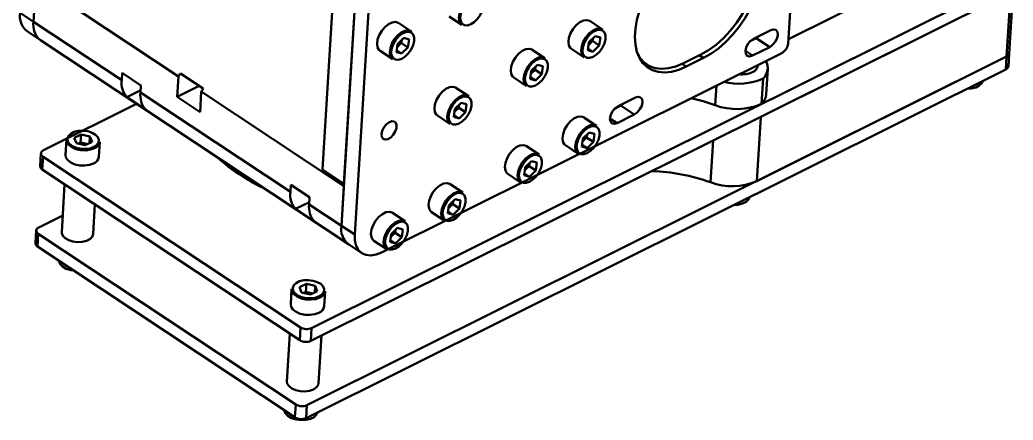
# Model space of a CAD drawing. Header units: millimetres. Extents: x -253 to 12701, y 1223 to 2077.
# Drawn here: x 278.1 to 524.6, y 1444.7 to 1544 of the extents above; entities that cross this region are included whole.
import ezdxf

# ---------------------------------------------------------------- set-up
doc = ezdxf.new("R2010")
doc.units = ezdxf.units.MM
doc.layers.add('NET DAM', color=7, linetype='Continuous', lineweight=50)

msp = doc.modelspace()

# ---------------------------------------------------------------- linework, layer by layer
at = {"layer": 'NET DAM', "color": 7}
for p, q in [((468.71, 1538.09), (471.46, 1582.71)), ((283.12, 1570.46), (281.46, 1543.56)), ((356.85, 1566.58), (353.17, 1506.88)), ((362.18, 1563.05), (357.85, 1492.93)), ((358.5, 1503.35), (362.18, 1563.05)), ((365.5, 1560.85), (361.18, 1490.73)), ((502.28, 1555.89), (468.78, 1539.21)), ((282.07, 1553.41), (281.46, 1543.56)), ((317.44, 1529.97), (282.07, 1553.41)), ((350.47, 1467.55), (524.14, 1554.03)), ((350.28, 1464.36), (523.95, 1550.84)), ((461.92, 1519.96), (523.95, 1550.84)), ((523.95, 1550.84), (522.96, 1534.91)), ((523.58, 1535.67), (524.57, 1551.61)), ((278.13, 1545.76), (281.46, 1543.56)), ((281.46, 1543.56), (303.35, 1529.05)), ((375.2, 1541.16), (372.04, 1543.25)), ((384.6, 1544.87), (387.77, 1542.77)), ((422.69, 1541.63), (419.53, 1543.73)), ((279.88, 1541.17), (283.2, 1538.97)), ((460.12, 1539.32), (464.41, 1541.46)), ((283.2, 1538.97), (359.6, 1488.34)), ((373.34, 1539.53), (371.76, 1537.98)), ((371.94, 1537.52), (372.72, 1538.29)), ((372.82, 1539.02), (372.72, 1538.29)), ((372.72, 1538.29), (374.39, 1537.19)), ((373.34, 1539.53), (374.65, 1539.14)), ((374.65, 1539.14), (374.39, 1537.19)), ((418.98, 1536.5), (419.25, 1538.45)), ((420.82, 1540), (419.25, 1538.45)), ((419.42, 1537.99), (420.21, 1538.77)), ((420.31, 1539.49), (420.21, 1538.77)), ((420.21, 1538.77), (421.87, 1537.66)), ((420.82, 1540), (422.13, 1539.61)), ((422.13, 1539.61), (421.87, 1537.66)), ((459.3, 1538.71), (460.83, 1539.47)), ((459.9, 1539.01), (459.91, 1539.2)), ((460.83, 1539.47), (464.15, 1537.27)), ((367.45, 1536.32), (370.61, 1534.23)), ((367.84, 1486.32), (467.18, 1535.78)), ((371.5, 1536.03), (371.76, 1537.98)), ((371.5, 1536.03), (372.81, 1535.64)), ((371.56, 1536.47), (372.81, 1535.64)), ((371.66, 1537.25), (371.94, 1537.52)), ((372.81, 1535.64), (374.39, 1537.19)), ((408.39, 1534.51), (405.23, 1536.61)), ((414.94, 1536.8), (418.1, 1534.7)), ((418.98, 1536.5), (420.29, 1536.11)), ((419.04, 1536.94), (420.29, 1536.11)), ((419.15, 1537.72), (419.42, 1537.99)), ((420.29, 1536.11), (421.87, 1537.66)), ((464.15, 1537.27), (459.87, 1535.13)), ((349.29, 1448.43), (522.96, 1534.91)), ((432.29, 1533.82), (433.67, 1532.91)), ((433.05, 1533.32), (432.58, 1533.43)), ((447.07, 1535.38), (442.78, 1533.25)), ((447.71, 1534.55), (443.42, 1532.41)), ((522.96, 1534.91), (460.94, 1504.02)), ((522.77, 1531.72), (522.96, 1534.91)), ((523.39, 1532.48), (523.58, 1535.67)), ((303.35, 1529.05), (303.46, 1530.84)), ((303.46, 1530.84), (308.12, 1527.75)), ((349.1, 1445.24), (522.77, 1531.72)), ((404.69, 1529.39), (404.95, 1531.33)), ((404.85, 1530.6), (405.12, 1530.87)), ((406.53, 1532.88), (404.95, 1531.33)), ((405.12, 1530.87), (405.91, 1531.65)), ((406.01, 1532.38), (405.91, 1531.65)), ((405.91, 1531.65), (407.58, 1530.55)), ((406.53, 1532.88), (407.84, 1532.49)), ((407.84, 1532.49), (407.58, 1530.55)), ((461.18, 1532.64), (461.19, 1532.8)), ((463.29, 1525.59), (463.68, 1531.89)), ((317.12, 1524.9), (317.44, 1529.97)), ((323.57, 1526.95), (317.91, 1530.7)), ((400.64, 1529.68), (403.8, 1527.59)), ((404.69, 1529.39), (406, 1528.99)), ((404.75, 1529.82), (406, 1528.99)), ((406, 1528.99), (407.58, 1530.55)), ((462.11, 1523.14), (462.5, 1529.44)), ((308.05, 1526.56), (304.61, 1524.85)), ((308.12, 1527.75), (308.01, 1525.96)), ((308.01, 1525.96), (345.21, 1501.31)), ((317.12, 1524.9), (322.57, 1527.61)), ((323.09, 1526.23), (322.78, 1521.15)), ((358.46, 1502.79), (323.09, 1526.23)), ((389.45, 1525.08), (386.29, 1527.18)), ((309.27, 1521.76), (304.61, 1524.85)), ((322.78, 1521.15), (317.12, 1524.9)), ((387.59, 1523.45), (386.01, 1521.9)), ((387.59, 1523.45), (388.9, 1523.06)), ((426.53, 1522.6), (430.82, 1524.73)), ((307.05, 1523.16), (283.93, 1511.65)), ((385.75, 1519.96), (386.01, 1521.9)), ((385.91, 1521.17), (386.19, 1521.44)), ((386.19, 1521.44), (386.97, 1522.22)), ((387.07, 1522.95), (386.97, 1522.22)), ((386.97, 1522.22), (388.64, 1521.12)), ((387.06, 1519.56), (388.64, 1521.12)), ((388.9, 1523.06), (388.64, 1521.12)), ((427.24, 1522.75), (425.71, 1521.98)), ((427.24, 1522.75), (430.56, 1520.54)), ((381.7, 1520.25), (384.86, 1518.15)), ((385.75, 1519.96), (387.06, 1519.56)), ((385.81, 1520.39), (387.06, 1519.56)), ((421.21, 1517.73), (418.05, 1519.82)), ((430.56, 1520.54), (426.28, 1518.4)), ((461.92, 1519.96), (460.94, 1504.02)), ((419.35, 1516.1), (417.77, 1514.55)), ((419.35, 1516.1), (420.66, 1515.71)), ((289.62, 1514.3), (289.39, 1510.51)), ((293.27, 1515.56), (291.58, 1514.72)), ((292.1, 1513.4), (291.58, 1514.72)), ((293.14, 1513.57), (292.59, 1513.3)), ((293.14, 1513.57), (293.27, 1515.56)), ((294.24, 1513.33), (293.14, 1513.57)), ((295.47, 1515.08), (293.27, 1515.56)), ((294.3, 1512.92), (295.98, 1513.76)), ((295.37, 1513.45), (295.47, 1515.08)), ((295.47, 1515.08), (295.98, 1513.76)), ((297.68, 1510), (297.92, 1513.79)), ((417.51, 1512.6), (417.77, 1514.55)), ((417.67, 1513.82), (417.95, 1514.09)), ((417.95, 1514.09), (418.73, 1514.86)), ((418.83, 1515.59), (418.73, 1514.86)), ((418.73, 1514.86), (420.4, 1513.76)), ((418.82, 1512.21), (420.4, 1513.76)), ((420.66, 1515.71), (420.4, 1513.76)), ((294.3, 1512.92), (292.1, 1513.4)), ((294.85, 1513.2), (294.24, 1513.33)), ((406.92, 1510.61), (403.76, 1512.7)), ((413.46, 1512.89), (416.62, 1510.8)), ((417.51, 1512.6), (418.82, 1512.21)), ((417.57, 1513.04), (418.82, 1512.21)), ((283.3, 1510.89), (283.11, 1507.7)), ((283.83, 1510.06), (283.63, 1506.87)), ((283.83, 1510.06), (347.71, 1467.72)), ((405.06, 1508.98), (403.48, 1507.43)), ((405.06, 1508.98), (406.37, 1508.59)), ((406.37, 1508.59), (406.1, 1506.64)), ((283.63, 1506.87), (347.52, 1464.53)), ((358.5, 1503.35), (353.17, 1506.88)), ((403.21, 1505.48), (403.48, 1507.43)), ((403.38, 1506.7), (403.65, 1506.97)), ((403.65, 1506.97), (404.44, 1507.74)), ((404.54, 1508.47), (404.44, 1507.74)), ((404.44, 1507.74), (406.1, 1506.64)), ((404.53, 1505.09), (406.1, 1506.64)), ((399.17, 1505.78), (402.33, 1503.68)), ((403.21, 1505.48), (404.53, 1505.09)), ((403.27, 1505.92), (404.53, 1505.09)), ((289.18, 1503.19), (288.45, 1491.37)), ((345.21, 1501.31), (345.32, 1503.1)), ((345.32, 1503.1), (349.98, 1500.02)), ((357.85, 1492.93), (358.46, 1502.79)), ((387.98, 1501.18), (384.82, 1503.27)), ((349.91, 1498.82), (346.47, 1497.11)), ((349.98, 1500.02), (349.87, 1498.22)), ((386.12, 1499.55), (384.54, 1498)), ((385.6, 1499.04), (385.5, 1498.31)), ((386.12, 1499.55), (387.43, 1499.16)), ((387.43, 1499.16), (387.16, 1497.21)), ((296.26, 1490.89), (296.71, 1498.2)), ((351.13, 1494.02), (346.47, 1497.11)), ((349.87, 1498.22), (357.85, 1492.93)), ((380.23, 1496.34), (383.39, 1494.25)), ((384.28, 1496.05), (384.54, 1498)), ((384.33, 1496.49), (385.59, 1495.66)), ((384.44, 1497.27), (384.71, 1497.54)), ((384.71, 1497.54), (385.5, 1498.31)), ((385.5, 1498.31), (387.16, 1497.21)), ((385.59, 1495.66), (387.16, 1497.21)), ((288.71, 1495.5), (282.75, 1492.53)), ((373.69, 1494.06), (370.53, 1496.16)), ((384.28, 1496.05), (385.59, 1495.66)), ((282.13, 1491.77), (281.93, 1488.58)), ((357.85, 1492.93), (361.18, 1490.73)), ((371.82, 1492.43), (370.25, 1490.88)), ((371.31, 1491.92), (371.21, 1491.2)), ((371.82, 1492.43), (373.14, 1492.04)), ((373.14, 1492.04), (372.87, 1490.09)), ((282.65, 1490.93), (282.45, 1487.75)), ((282.65, 1490.93), (346.53, 1448.6)), ((365.94, 1489.23), (369.1, 1487.13)), ((369.98, 1488.93), (370.25, 1490.88)), ((369.98, 1488.93), (371.29, 1488.54)), ((370.04, 1489.37), (371.29, 1488.54)), ((370.15, 1490.15), (370.42, 1490.42)), ((370.42, 1490.42), (371.21, 1491.2)), ((371.21, 1491.2), (372.87, 1490.09)), ((371.29, 1488.54), (372.87, 1490.09)), ((282.45, 1487.75), (346.34, 1445.41)), ((359.6, 1488.34), (362.93, 1486.13)), ((345.52, 1477.26), (345.29, 1473.47)), ((349.17, 1478.52), (347.48, 1477.68)), ((348, 1476.36), (347.48, 1477.68)), ((349.04, 1476.53), (348.49, 1476.25)), ((349.04, 1476.53), (349.17, 1478.52)), ((350.14, 1476.29), (349.04, 1476.53)), ((351.37, 1478.04), (349.17, 1478.52)), ((350.2, 1475.88), (351.88, 1476.72)), ((351.27, 1476.41), (351.37, 1478.04)), ((351.37, 1478.04), (351.88, 1476.72)), ((353.58, 1472.96), (353.82, 1476.74)), ((350.2, 1475.88), (348, 1476.36)), ((350.75, 1476.15), (350.14, 1476.29)), ((347.52, 1464.53), (347.71, 1467.72)), ((350.47, 1467.55), (350.28, 1464.36)), ((345.08, 1466.15), (344.35, 1454.33)), ((352.16, 1453.85), (352.89, 1465.67)), ((346.34, 1445.41), (346.53, 1448.6)), ((349.29, 1448.43), (349.1, 1445.24))]:
    msp.add_line(p, q, dxfattribs=at)
at = {"layer": 'NET DAM', "color": 8}
for p, q in [((458.12, 1536.29), (459.87, 1535.13)), ((446.71, 1535.21), (447.71, 1534.55)), ((442.42, 1533.07), (443.42, 1532.41)), ((450.95, 1527.7), (450.65, 1522.83)), ((424.52, 1519.56), (426.28, 1518.4)), ((450.11, 1514.08), (449.47, 1503.71)), ((332.46, 1505.7), (332.49, 1506.3))]:
    msp.add_line(p, q, dxfattribs=at)
at = {"layer": 'NET DAM', "color": 7, "flags": 128}
for points in [[(454.67, 1566.34), (455.91, 1566.17), (457.35, 1565.66), (458.59, 1564.83), (459.62, 1563.71), (460.41, 1562.31), (460.95, 1560.66), (461.23, 1558.8), (461.23, 1556.77), (460.97, 1554.6), (460.44, 1552.34), (459.66, 1550.03), (458.64, 1547.73), (457.4, 1545.48), (455.97, 1543.32), (454.38, 1541.3), (452.66, 1539.46), (450.84, 1537.84), (448.96, 1536.47), (447.07, 1535.38)], [(449.58, 1564.9), (451.42, 1565.69), (453.22, 1566.17), (454.92, 1566.35), (456.51, 1566.22), (457.96, 1565.78), (459.23, 1565.04), (460.3, 1564.02), (461.16, 1562.73), (461.78, 1561.2), (462.16, 1559.45), (462.29, 1557.52), (462.16, 1555.45), (461.78, 1553.27), (461.16, 1551.03), (460.3, 1548.76), (459.23, 1546.51), (457.95, 1544.32), (456.51, 1542.23), (454.92, 1540.28), (453.21, 1538.5), (451.41, 1536.94), (449.57, 1535.61), (447.71, 1534.55)], [(443.42, 1532.41), (441.57, 1531.63), (439.78, 1531.14), (438.07, 1530.97), (436.48, 1531.1), (435.04, 1531.54), (433.76, 1532.27), (432.69, 1533.3), (431.83, 1534.59), (431.21, 1536.12), (430.83, 1537.86), (430.71, 1539.79), (430.83, 1541.86), (431.21, 1544.04), (431.84, 1546.28), (432.7, 1548.55), (433.77, 1550.8), (435.04, 1553), (436.49, 1555.09), (438.08, 1557.04), (439.79, 1558.81), (441.58, 1560.38), (443.43, 1561.7), (445.29, 1562.77)], [(387.77, 1542.77), (387.53, 1542.96), (387.15, 1543.63), (387.02, 1544.52), (387.16, 1545.56), (387.56, 1546.67), (388.18, 1547.73), (388.97, 1548.67)], [(389.2, 1548.41), (388.46, 1547.54), (387.87, 1546.53), (387.5, 1545.49), (387.36, 1544.51), (387.48, 1543.67), (387.85, 1543.05), (388.42, 1542.7), (389.16, 1542.65), (389.99, 1542.92), (390.84, 1543.47), (391.64, 1544.25), (392.31, 1545.2), (392.8, 1546.24), (393.06, 1547.26), (393.06, 1548.18), (392.82, 1548.92), (392.34, 1549.41), (391.68, 1549.61), (390.89, 1549.5), (390.03, 1549.09), (389.2, 1548.41)], [(372.04, 1543.25), (371.99, 1543.28), (371.29, 1543.49), (370.45, 1543.38), (369.54, 1542.94), (368.66, 1542.22)], [(419.53, 1543.73), (419.48, 1543.76), (418.77, 1543.97), (417.93, 1543.85), (417.03, 1543.41), (416.14, 1542.7)], [(368.66, 1542.22), (367.87, 1541.29), (367.24, 1540.22), (366.84, 1539.12), (366.7, 1538.07), (366.83, 1537.18), (367.22, 1536.52), (367.45, 1536.32)], [(372.05, 1539.87), (371.3, 1539), (370.72, 1537.99), (370.34, 1536.95), (370.21, 1535.97), (370.33, 1535.13), (370.7, 1534.51), (371.27, 1534.16), (372.01, 1534.11), (372.84, 1534.38), (373.69, 1534.93), (374.49, 1535.71), (375.16, 1536.66), (375.65, 1537.7), (375.91, 1538.72), (375.91, 1539.64), (375.67, 1540.38), (375.19, 1540.87), (374.53, 1541.07), (373.73, 1540.96), (372.88, 1540.55), (372.05, 1539.87)], [(371.82, 1540.13), (372.7, 1540.84), (373.61, 1541.28), (374.45, 1541.4), (375.16, 1541.19), (375.2, 1541.16)], [(416.14, 1542.7), (415.35, 1541.76), (414.73, 1540.7), (414.33, 1539.59), (414.19, 1538.55), (414.31, 1537.65), (414.7, 1536.99), (414.94, 1536.8)], [(419.53, 1540.35), (418.79, 1539.47), (418.2, 1538.47), (417.83, 1537.43), (417.69, 1536.44), (417.81, 1535.6), (418.18, 1534.98), (418.75, 1534.63), (419.49, 1534.59), (420.32, 1534.85), (421.18, 1535.4), (421.97, 1536.19), (422.64, 1537.14), (423.13, 1538.17), (423.39, 1539.19), (423.39, 1540.12), (423.15, 1540.86), (422.67, 1541.35), (422.01, 1541.54), (421.22, 1541.43), (420.36, 1541.02), (419.53, 1540.35)], [(419.3, 1540.6), (420.19, 1541.32), (421.09, 1541.75), (421.93, 1541.87), (422.64, 1541.66), (422.69, 1541.63)], [(464.41, 1541.46), (465.12, 1541.66), (465.7, 1541.51), (466.07, 1541.03), (466.16, 1540.3), (465.97, 1539.43), (465.52, 1538.54), (464.88, 1537.78), (464.15, 1537.27)], [(370.61, 1534.23), (370.38, 1534.42), (369.99, 1535.08), (369.86, 1535.98), (370.01, 1537.02), (370.41, 1538.13), (371.03, 1539.19), (371.82, 1540.13)], [(418.1, 1534.7), (417.86, 1534.9), (417.48, 1535.56), (417.35, 1536.45), (417.49, 1537.5), (417.89, 1538.6), (418.51, 1539.67), (419.3, 1540.6)], [(459.87, 1535.13), (459.16, 1534.93), (458.57, 1535.08), (458.21, 1535.56), (458.12, 1536.29), (458.31, 1537.16), (458.76, 1538.05), (459.39, 1538.81), (460.12, 1539.32)], [(460.83, 1539.47), (461.56, 1539.99), (461.65, 1540.08)], [(371.67, 1537.28), (371.75, 1537.35), (371.94, 1537.52)], [(405.23, 1536.61), (405.18, 1536.64), (404.48, 1536.85), (403.64, 1536.73), (402.73, 1536.29), (401.85, 1535.58)], [(419.15, 1537.76), (419.24, 1537.83), (419.42, 1537.99)], [(401.85, 1535.58), (401.06, 1534.64), (400.43, 1533.58), (400.03, 1532.47), (399.89, 1531.43), (400.02, 1530.53), (400.41, 1529.87), (400.64, 1529.68)], [(403.8, 1527.59), (403.57, 1527.78), (403.18, 1528.44), (403.05, 1529.33), (403.2, 1530.38), (403.6, 1531.48), (404.22, 1532.55), (405.01, 1533.48)], [(405.24, 1533.23), (404.49, 1532.35), (403.91, 1531.35), (403.53, 1530.31), (403.4, 1529.32), (403.52, 1528.48), (403.88, 1527.86), (404.46, 1527.51), (405.2, 1527.47), (406.03, 1527.73), (406.88, 1528.28), (407.68, 1529.07), (408.35, 1530.02), (408.84, 1531.05), (409.09, 1532.08), (409.1, 1533), (408.86, 1533.74), (408.38, 1534.23), (407.72, 1534.43), (406.92, 1534.32), (406.07, 1533.9), (405.24, 1533.23)], [(405.01, 1533.48), (405.89, 1534.2), (406.8, 1534.64), (407.64, 1534.76), (408.34, 1534.54), (408.39, 1534.51)], [(442.78, 1533.25), (440.9, 1532.46), (439.08, 1531.99), (437.35, 1531.84), (435.75, 1532.03), (434.32, 1532.54), (433.07, 1533.36), (432.04, 1534.49), (431.4, 1535.56)], [(404.86, 1530.64), (404.94, 1530.71), (405.12, 1530.87)], [(513.13, 1526.92), (514.15, 1526.98), (515.27, 1527.25), (516.17, 1527.7), (516.79, 1528.3), (517.04, 1528.87)], [(382.91, 1526.15), (382.12, 1525.21), (381.49, 1524.15), (381.09, 1523.04), (380.95, 1522), (381.08, 1521.1), (381.47, 1520.44), (381.7, 1520.25)], [(386.29, 1527.18), (386.24, 1527.21), (385.54, 1527.42), (384.7, 1527.3), (383.79, 1526.86), (382.91, 1526.15)], [(384.86, 1518.15), (384.63, 1518.35), (384.24, 1519.01), (384.11, 1519.9), (384.26, 1520.95), (384.66, 1522.05), (385.28, 1523.12), (386.07, 1524.05)], [(386.3, 1523.8), (385.55, 1522.92), (384.97, 1521.92), (384.59, 1520.88), (384.46, 1519.89), (384.58, 1519.05), (384.95, 1518.43), (385.52, 1518.08), (386.26, 1518.04), (387.09, 1518.3), (387.94, 1518.85), (388.74, 1519.64), (389.41, 1520.59), (389.9, 1521.62), (390.16, 1522.65), (390.16, 1523.57), (389.92, 1524.31), (389.44, 1524.8), (388.78, 1525), (387.98, 1524.88), (387.13, 1524.47), (386.3, 1523.8)], [(386.07, 1524.05), (386.95, 1524.77), (387.86, 1525.21), (388.7, 1525.32), (389.41, 1525.11), (389.45, 1525.08)], [(430.82, 1524.73), (431.53, 1524.93), (432.11, 1524.78), (432.48, 1524.3), (432.57, 1523.57), (432.38, 1522.7), (431.93, 1521.82), (431.29, 1521.06), (430.56, 1520.54)], [(450.65, 1522.83), (447.62, 1523.82), (444.64, 1524.56)], [(385.92, 1521.21), (386, 1521.28), (386.19, 1521.44)], [(426.28, 1518.4), (425.57, 1518.21), (424.98, 1518.36), (424.62, 1518.83), (424.52, 1519.56), (424.72, 1520.44), (425.17, 1521.32), (425.8, 1522.08), (426.53, 1522.6)], [(428.06, 1523.36), (427.97, 1523.26), (427.24, 1522.75)], [(367.83, 1515.66), (368, 1516.48), (368.4, 1517.31), (368.98, 1518.05), (369.66, 1518.59), (370.34, 1518.86), (370.94, 1518.83), (371.37, 1518.49), (371.57, 1517.9), (371.52, 1517.13), (371.23, 1516.29), (370.73, 1515.49), (370.09, 1514.84), (369.4, 1514.43), (368.75, 1514.31), (368.23, 1514.5), (367.91, 1514.97), (367.83, 1515.66)], [(414.67, 1518.79), (413.88, 1517.86), (413.25, 1516.79), (412.86, 1515.69), (412.71, 1514.64), (412.84, 1513.75), (413.23, 1513.09), (413.46, 1512.89)], [(418.05, 1519.82), (418, 1519.85), (417.3, 1520.06), (416.46, 1519.94), (415.55, 1519.51), (414.67, 1518.79)], [(416.62, 1510.8), (416.39, 1510.99), (416, 1511.65), (415.87, 1512.55), (416.02, 1513.59), (416.42, 1514.7), (417.04, 1515.76), (417.83, 1516.7)], [(418.06, 1516.44), (417.32, 1515.56), (416.73, 1514.56), (416.35, 1513.52), (416.22, 1512.54), (416.34, 1511.7), (416.71, 1511.07), (417.28, 1510.73), (418.02, 1510.68), (418.85, 1510.95), (419.7, 1511.5), (420.5, 1512.28), (421.17, 1513.23), (421.66, 1514.27), (421.92, 1515.29), (421.92, 1516.21), (421.68, 1516.95), (421.2, 1517.44), (420.54, 1517.64), (419.74, 1517.53), (418.89, 1517.12), (418.06, 1516.44)], [(417.83, 1516.7), (418.71, 1517.41), (419.62, 1517.85), (420.46, 1517.97), (421.17, 1517.76), (421.21, 1517.73)], [(296.6, 1512.17), (295.58, 1511.81), (294.4, 1511.64), (293.16, 1511.69), (291.98, 1511.95), (290.95, 1512.39), (290.18, 1512.99), (289.73, 1513.67), (289.62, 1514.3)], [(289.98, 1513.87), (290.4, 1513.25), (291.13, 1512.69), (292.09, 1512.27), (293.21, 1512.03), (294.37, 1511.98), (295.48, 1512.14), (296.44, 1512.48)], [(417.68, 1513.85), (417.76, 1513.92), (417.95, 1514.09)], [(400.37, 1511.67), (399.58, 1510.74), (398.96, 1509.67), (398.56, 1508.57), (398.42, 1507.52), (398.55, 1506.63), (398.94, 1505.97), (399.17, 1505.78)], [(403.76, 1512.7), (403.71, 1512.73), (403.01, 1512.95), (402.16, 1512.83), (401.26, 1512.39), (400.37, 1511.67)], [(289.39, 1510.51), (289.49, 1509.89), (289.95, 1509.2), (290.72, 1508.61), (291.74, 1508.17), (292.93, 1507.91), (294.16, 1507.86), (295.34, 1508.02), (296.37, 1508.38)], [(402.33, 1503.68), (402.1, 1503.87), (401.71, 1504.54), (401.58, 1505.43), (401.72, 1506.47), (402.12, 1507.58), (402.74, 1508.65), (403.53, 1509.58)], [(403.76, 1509.32), (403.02, 1508.45), (402.44, 1507.44), (402.06, 1506.4), (401.93, 1505.42), (402.05, 1504.58), (402.41, 1503.96), (402.99, 1503.61), (403.72, 1503.56), (404.56, 1503.83), (405.41, 1504.38), (406.21, 1505.16), (406.88, 1506.11), (407.36, 1507.15), (407.62, 1508.17), (407.63, 1509.09), (407.38, 1509.83), (406.91, 1510.32), (406.24, 1510.52), (405.45, 1510.41), (404.6, 1510), (403.76, 1509.32)], [(403.53, 1509.58), (404.42, 1510.3), (405.32, 1510.73), (406.17, 1510.85), (406.87, 1510.64), (406.92, 1510.61)], [(403.38, 1506.74), (403.47, 1506.8), (403.65, 1506.97)], [(381.43, 1502.24), (380.64, 1501.31), (380.02, 1500.24), (379.62, 1499.14), (379.48, 1498.09), (379.61, 1497.2), (380, 1496.54), (380.23, 1496.34)], [(384.82, 1503.27), (384.77, 1503.3), (384.07, 1503.51), (383.22, 1503.4), (382.32, 1502.96), (381.43, 1502.24)], [(384.59, 1500.15), (385.48, 1500.86), (386.39, 1501.3), (387.23, 1501.42), (387.93, 1501.21), (387.98, 1501.18)], [(383.39, 1494.25), (383.16, 1494.44), (382.77, 1495.1), (382.64, 1496), (382.78, 1497.04), (383.18, 1498.15), (383.81, 1499.21), (384.59, 1500.15)], [(384.82, 1499.89), (384.08, 1499.02), (383.5, 1498.01), (383.12, 1496.97), (382.99, 1495.99), (383.11, 1495.15), (383.47, 1494.53), (384.05, 1494.18), (384.79, 1494.13), (385.62, 1494.4), (386.47, 1494.95), (387.27, 1495.73), (387.94, 1496.68), (388.42, 1497.72), (388.68, 1498.74), (388.69, 1499.66), (388.44, 1500.4), (387.97, 1500.89), (387.3, 1501.09), (386.51, 1500.98), (385.66, 1500.57), (384.82, 1499.89)], [(455.24, 1498.09), (456.26, 1498.16), (457.38, 1498.42), (458.28, 1498.87), (458.9, 1499.47), (459.15, 1500.04)], [(370.53, 1496.16), (370.48, 1496.19), (369.77, 1496.4), (368.93, 1496.28), (368.03, 1495.84), (367.14, 1495.12)], [(384.45, 1497.3), (384.53, 1497.37), (384.71, 1497.54)], [(367.14, 1495.12), (366.35, 1494.19), (365.73, 1493.12), (365.33, 1492.02), (365.19, 1490.97), (365.32, 1490.08), (365.7, 1489.42), (365.94, 1489.23)], [(370.53, 1492.78), (369.79, 1491.9), (369.2, 1490.89), (368.83, 1489.85), (368.69, 1488.87), (368.81, 1488.03), (369.18, 1487.41), (369.76, 1487.06), (370.49, 1487.02), (371.32, 1487.28), (372.18, 1487.83), (372.97, 1488.61), (373.64, 1489.57), (374.13, 1490.6), (374.39, 1491.62), (374.39, 1492.55), (374.15, 1493.28), (373.67, 1493.78), (373.01, 1493.97), (372.22, 1493.86), (371.37, 1493.45), (370.53, 1492.78)], [(370.3, 1493.03), (371.19, 1493.75), (372.09, 1494.18), (372.93, 1494.3), (373.64, 1494.09), (373.69, 1494.06)], [(296.26, 1490.89), (296.26, 1490.82), (296, 1490.17), (295.43, 1489.61), (294.58, 1489.18), (293.53, 1488.93), (292.38, 1488.87), (291.23, 1489.02), (290.18, 1489.35), (289.32, 1489.84), (288.73, 1490.44), (288.47, 1491.11), (288.45, 1491.37)], [(369.1, 1487.13), (368.86, 1487.33), (368.48, 1487.99), (368.35, 1488.88), (368.49, 1489.92), (368.89, 1491.03), (369.51, 1492.1), (370.3, 1493.03)], [(361.18, 1490.73), (361.22, 1489.24), (361.54, 1487.95), (362.11, 1486.9), (362.93, 1486.13), (363.95, 1485.68), (365.14, 1485.56), (366.45, 1485.78), (367.84, 1486.32)], [(370.15, 1490.19), (370.24, 1490.25), (370.42, 1490.42)], [(287.78, 1484.21), (287.79, 1484.15), (288.07, 1483.44), (288.69, 1482.79), (289.6, 1482.27), (290.71, 1481.92), (291.43, 1481.8)], [(352.5, 1475.13), (351.48, 1474.76), (350.3, 1474.6), (349.06, 1474.65), (347.88, 1474.91), (346.85, 1475.35), (346.08, 1475.94), (345.63, 1476.63), (345.52, 1477.26)], [(345.88, 1476.83), (346.3, 1476.2), (347.03, 1475.65), (347.99, 1475.23), (349.11, 1474.99), (350.27, 1474.94), (351.38, 1475.09), (352.34, 1475.43)], [(345.29, 1473.47), (345.39, 1472.84), (345.85, 1472.16), (346.62, 1471.57), (347.64, 1471.12), (348.83, 1470.86), (350.06, 1470.81), (351.24, 1470.98), (352.27, 1471.34)], [(352.16, 1453.85), (352.06, 1453.42), (351.63, 1452.81), (350.9, 1452.32), (349.93, 1451.98), (348.82, 1451.83), (347.65, 1451.88), (346.54, 1452.13), (345.58, 1452.55), (344.86, 1453.11), (344.44, 1453.76), (344.35, 1454.33)], [(343.68, 1447.17), (343.69, 1447.1), (343.97, 1446.4), (344.59, 1445.75), (345.5, 1445.23), (346.61, 1444.87), (347.84, 1444.72), (349.06, 1444.77), (350.17, 1445.04), (351.08, 1445.49), (351.7, 1446.09), (351.95, 1446.66)]]:
    msp.add_lwpolyline(points, dxfattribs=at)
at = {"layer": 'NET DAM', "color": 8, "flags": 128}
for points in [[(296.44, 1512.48), (297.17, 1512.98), (297.59, 1513.59), (297.68, 1514.26), (297.42, 1514.92), (296.83, 1515.53), (295.98, 1516.02), (294.93, 1516.36), (293.78, 1516.5), (292.62, 1516.45), (291.58, 1516.2), (290.72, 1515.77), (290.14, 1515.21), (289.89, 1514.57), (289.98, 1513.89), (289.98, 1513.87)], [(352.34, 1475.43), (353.07, 1475.93), (353.49, 1476.54), (353.58, 1477.21), (353.32, 1477.88), (352.73, 1478.49), (351.88, 1478.98), (350.83, 1479.31), (349.68, 1479.46), (348.52, 1479.41), (347.48, 1479.16), (346.62, 1478.73), (346.04, 1478.17), (345.79, 1477.52), (345.88, 1476.85), (345.88, 1476.83)]]:
    msp.add_lwpolyline(points, dxfattribs=at)
at = {"layer": 'NET DAM', "color": 7}
for centre, radius, start, end in [((282.99, 1544.98), 4.92, 170.8538, 230.7785), ((286.31, 1542.78), 4.92, 170.8538, 230.7785), ((369.65, 1539.85), 3.27, 314.4251, 344.9391), ((417.13, 1540.33), 3.27, 314.4251, 344.9391), ((465.72, 1538.41), 3.01, 299.0768, 353.8659), ((460.05, 1532.09), 3.61, 312.7463, 28.4606), ((522.63, 1535.81), 0.964, 290.1725, 351.458), ((522.66, 1535.79), 0.938, 289.2155, 352.415), ((402.84, 1533.21), 3.27, 314.4251, 344.9391), ((457.33, 1536.63), 6.15, 263.2221, 294.2158), ((459.16, 1532.93), 2.04, 289.9815, 351.649), ((522.43, 1532.63), 0.964, 290.1725, 351.458), ((308.62, 1528.34), 5.32, 172.371, 221.0568), ((-2.52, 1741.86), 383.75, 326.487, 326.6167), ((456.41, 1543.4), 15.23, 256.1726, 293.5658), ((313.28, 1525.26), 5.32, 172.371, 221.0568), ((3.13, 1738.11), 383.75, 326.487, 326.6167), ((459.53, 1525.89), 3.77, 313.2527, 355.4022), ((383.9, 1523.78), 3.27, 314.4251, 344.9391), ((456, 1537.18), 15.31, 249.5687, 293.5497), ((295.9, 1514.08), 2.04, 289.9815, 351.649), ((415.66, 1516.42), 3.27, 314.4251, 344.9391), ((284.18, 1510.83), 0.854, 107.2573, 245.6746), ((293.53, 1510.19), 3.21, 77.1826, 106.0692), ((293.64, 1510.52), 2.87, 66.7765, 77.9544), ((295.67, 1510.3), 2.04, 289.9815, 351.649), ((352.8, 1536.78), 37.15, 226.8106, 236.8013), ((284.09, 1507.74), 0.984, 182.1642, 242.0889), ((401.36, 1509.3), 3.27, 314.4251, 344.9391), ((433.2, 1458.41), 48.13, 70.2456, 87.9607), ((360.17, 1547.9), 50.49, 236.7135, 244.7497), ((454.82, 1518.06), 15.31, 249.5687, 293.5497), ((350.48, 1500.6), 5.32, 172.371, 221.0568), ((382.42, 1499.87), 3.27, 314.4251, 344.9391), ((355.14, 1497.52), 5.32, 172.371, 221.0568), ((283, 1491.71), 0.854, 107.2573, 245.6746), ((362.71, 1492.15), 4.92, 170.8538, 230.7785), ((368.13, 1492.75), 3.27, 314.4251, 344.9391), ((282.91, 1488.62), 0.984, 182.1642, 242.0889), ((351.8, 1477.04), 2.04, 289.9815, 351.649), ((349.43, 1473.15), 3.21, 77.1826, 106.0692), ((349.54, 1473.48), 2.87, 66.7765, 77.9544), ((351.57, 1473.25), 2.04, 289.9815, 351.649), ((349.26, 1470.3), 3.01, 239.0768, 293.8659), ((349.06, 1467.11), 3.01, 239.0768, 293.8659), ((348.08, 1451.18), 3.01, 239.0768, 293.8659), ((347.88, 1447.99), 3.01, 239.0768, 293.8659)]:
    msp.add_arc(centre, radius, start, end, dxfattribs=at)

doc.saveas('drawing.dxf')
